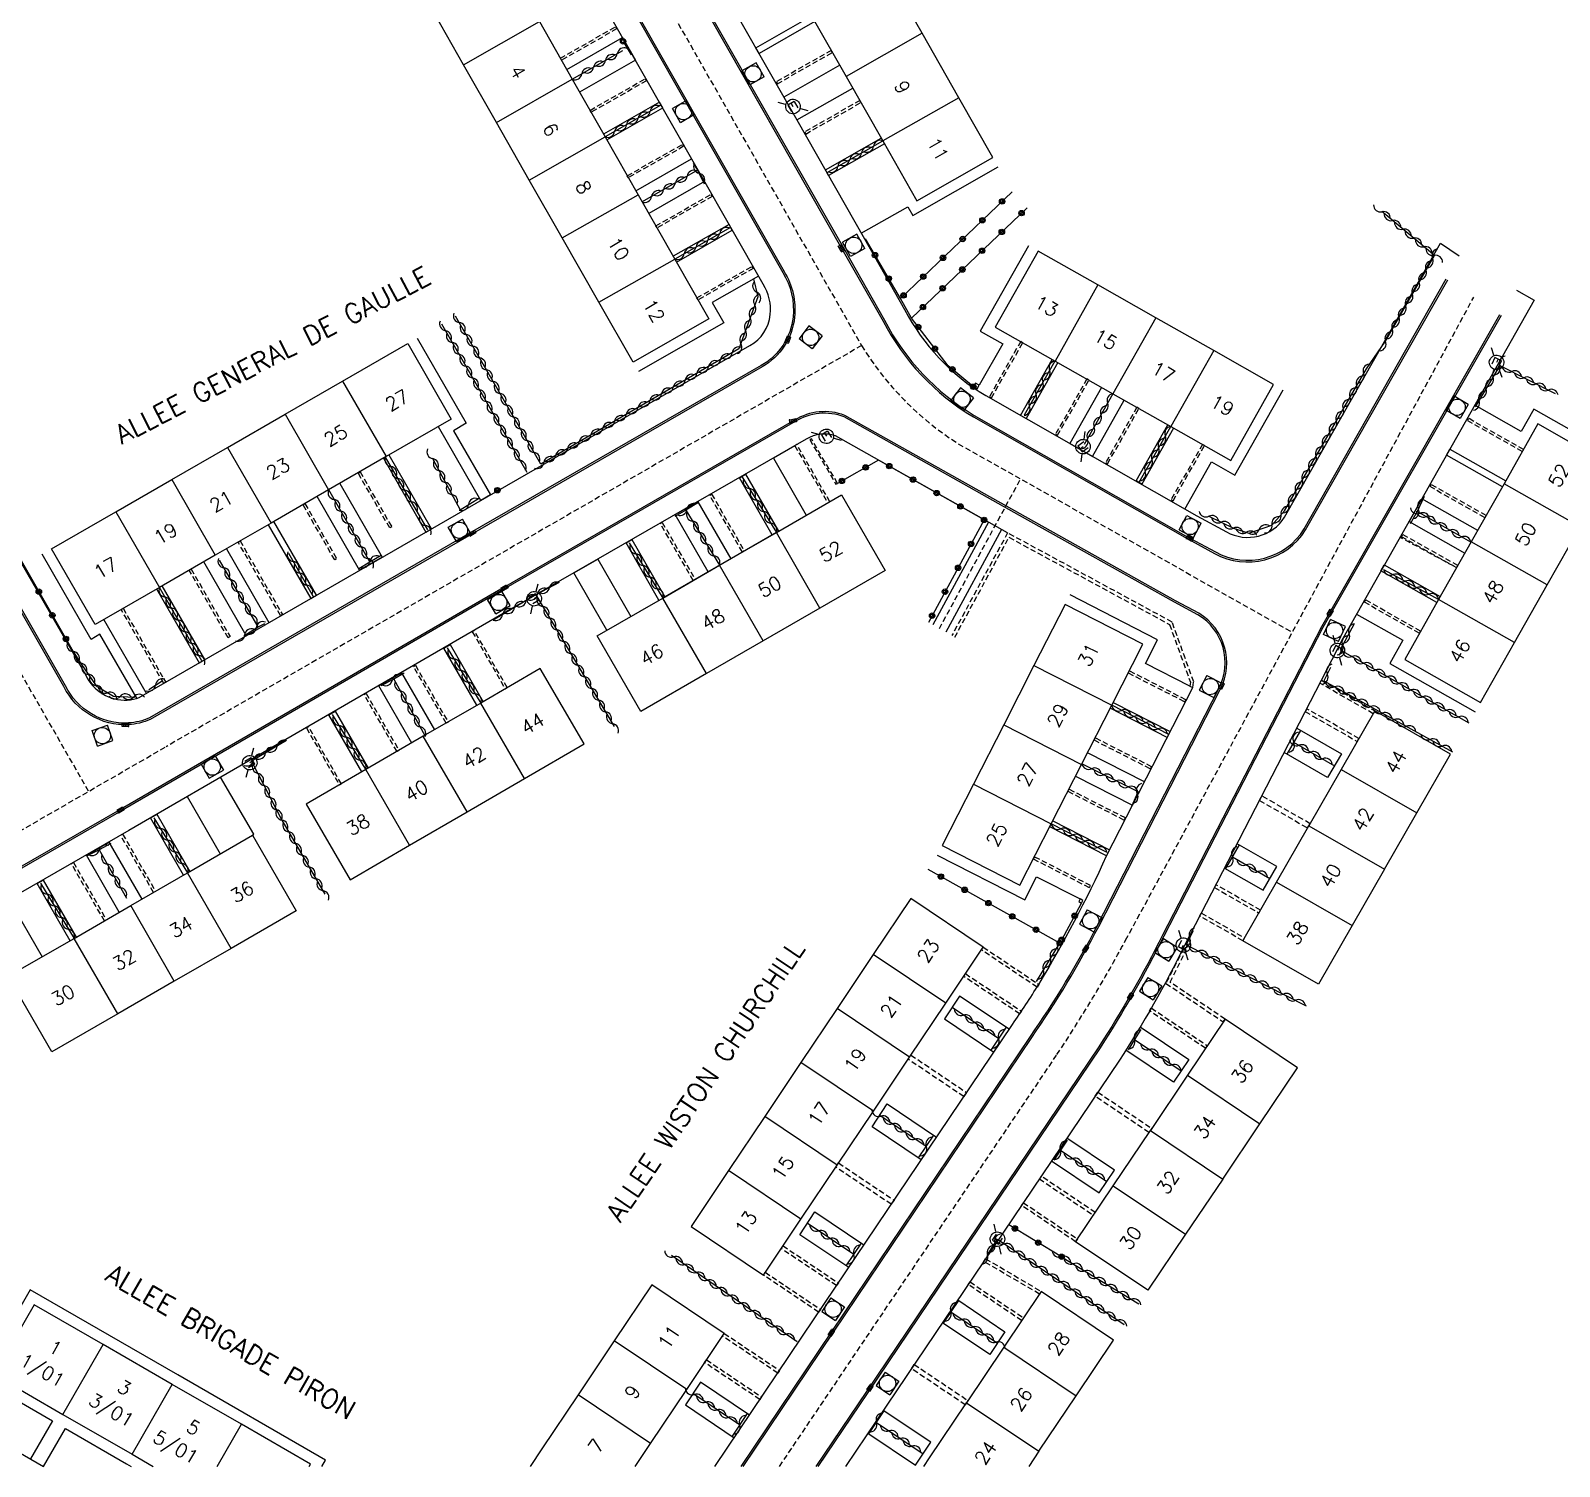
# Model space of a CAD drawing. Header units: millimetres. Extents: x 153000 to 154001, y 120000 to 121000.
# Drawn here: x 153526.9 to 153667.2, y 120000 to 120131.7 of the extents above; entities that cross this region are included whole.
import ezdxf
from ezdxf.enums import TextEntityAlignment as Align

# ---------------------------------------------------------------- set-up
doc = ezdxf.new("R2010")
doc.units = ezdxf.units.MM
doc.linetypes.add('DASHED', pattern=[0.75, 0.5, -0.25])
doc.layers.get('0').update_dxf_attribs({"linetype": 'CONTINUOUS'})
for name, color, linetype in [('W0001', 6, 'DASHED'), ('W0008', 7, 'CONTINUOUS'), ('W0100', 7, 'CONTINUOUS'), ('W0112', 1, 'DASHED'), ('W0310', 3, 'CONTINUOUS'), ('W0322', 7, 'CONTINUOUS'), ('W0334', 7, 'CONTINUOUS'), ('W0400', 7, 'CONTINUOUS'), ('W0420', 7, 'CONTINUOUS'), ('W0471', 7, 'CONTINUOUS'), ('W0989', 7, 'CONTINUOUS'), ('W0991', 7, 'CONTINUOUS'), ('W1102', 7, 'CONTINUOUS')]:
    doc.layers.add(name, color=color, linetype=linetype)
doc.styles.get("Standard").update_dxf_attribs({"font": 'romans.shx', "width": 0.85})

# ---------------------------------------------------------------- blocks, each defined once
blk = doc.blocks.new('T420')
for p, q in [((0.75, 0.75), (-0.75, 0.75)), ((-0.75, 0.75), (-0.75, -0.75)), ((0.75, 0.75), (0.75, -0.75)), ((0.75, -0.75), (-0.75, -0.75))]:
    blk.add_line(p, q)
blk.add_ellipse((0, 0), major_axis=(-0.53, 0.53), ratio=1, start_param=3.926991, end_param=10.210176)
blk = doc.blocks.new('T471')
for p, q in [((-0.333334, 0.333334), (-0.333334, -0.333334)), ((-0.333334, 0.333334), (0.333334, 0.333334)), ((-0.333334, 0), (0, 0)), ((0.500001, 0.500001), (1.000002, 1.000002)), ((-0.500001, -0.500001), (-1.000002, -1.000002)), ((-0.333334, -0.333334), (0.333334, -0.333334))]:
    blk.add_line(p, q)
blk.add_ellipse((0, 0), major_axis=(0.471405, 0.471405), ratio=1, start_param=5.4977871438, end_param=11.780972451)
blk = doc.blocks.new('T400')
for p, q in [((-0.15, 0.3), (0.15, 0.3)), ((-0.15, -0.25), (-0.15, 0.3)), ((-0.15, 0.15), (0.15, 0.15)), ((-0.15, 0), (0.15, 0)), ((0.15, 0.3), (0.15, -0.25)), ((-0.15, -0.15), (0.15, -0.15)), ((-0.15, -0.25), (-0.15, -0.3)), ((-0.15, -0.3), (0.15, -0.3)), ((0.15, -0.3), (0.15, -0.25))]:
    blk.add_line(p, q)
blk = doc.blocks.new('t310o')
at = {"color": 0, "linetype": 'Continuous'}
for centre, start, end in [((-0.5, 0.38), 216.8699, 323.1304), ((0.5, -0.37), 36.8699, 143.1303)]:
    blk.add_arc(centre, 0.625, start, end, dxfattribs=at)
blk = doc.blocks.new('t322o')
at = {"color": 0, "linetype": 'Continuous'}
for radius in [0.25, 0.15]:
    blk.add_circle((0, 0), radius, dxfattribs=at)

msp = doc.modelspace()

# ---------------------------------------------------------------- linework, layer by layer
at = {"layer": 'W0001'}
for p, q in [((153603.16, 120102.82), (153539.33, 120066.02)), ((153610.3, 120076.86), (153617.75, 120090.59)), ((153523.89, 120057.11), (153539.33, 120066.02))]:
    msp.add_line(p, q, dxfattribs=at)
for points in [[(153557.39, 120183.19), (153603.16, 120102.82, 0.113638), (153612.03, 120093.82), (153642.68, 120076.51)], [(153595.63, 120000), (153621.09, 120037.77, 0.022933), (153627.39, 120048.26), (153659.33, 120107.26)], [(153532.23, 120061.93), (153520.83, 120081.78, 0.398226), (153513.93, 120083.85), (153471.91, 120062.7, 0.418221), (153470.24, 120057.52), (153474.92, 120048.53)]]:
    msp.add_lwpolyline(points, format="xyb", dxfattribs=at)
at = {"layer": 'W0008'}
for p, q in [((153614.82, 120086.62), (153609.71, 120077.19)), ((153616, 120085.95), (153610.88, 120076.52))]:
    msp.add_line(p, q, dxfattribs=at)
for points in [[(153500.63, 120166.6), (153545.69, 120184.44), (153545.74, 120184.3), (153547.33, 120184.93, -0.349413), (153554.67, 120182.24), (153563.69, 120166.33), (153578.77, 120139.92), (153596.05, 120109.61, -0.167726), (153597.01, 120105.42, -0.241605), (153594.03, 120100.86), (153567.11, 120085.38), (153537.88, 120068.52, -0.090736), (153535.9, 120068.05, -0.300722), (153529.96, 120071.54), (153522.34, 120084.81, 0.382654)], [(153559.91, 120184.57), (153568.67, 120169.12), (153580.93, 120147.57), (153583.23, 120143.49), (153601.48, 120111.49), (153605.13, 120105.07, 0.139169), (153613.42, 120096.29), (153632.83, 120085.23), (153635.55, 120083.76, 0.400503), (153643.91, 120085.92), (153656.95, 120108.86)], [(153661.71, 120105.65), (153645.35, 120077.03), (153630.76, 120048.72, -0.02846), (153624.94, 120038.5), (153603.6, 120006.86), (153598.97, 120000)], [(153617.71, 120087.38), (153601.62, 120096.42, 0.233074), (153597.01, 120095.98), (153570.05, 120080.48), (153534.88, 120060.11), (153494.99, 120037.19, 0.407781), (153493.39, 120028.22), (153501.68, 120013.76, 0.117629), (153503.92, 120011.56), (153519.79, 120002.29), (153523.77, 120000)], [(153592.29, 120000), (153600.58, 120012.32), (153618.77, 120039.33, 0.031839), (153624.92, 120049.54), (153636.08, 120071.28, 0.395814), (153634.1, 120078.26), (153631.96, 120079.41), (153617.71, 120087.38)]]:
    msp.add_lwpolyline(points, format="xyb", dxfattribs=at)
at = {"layer": 'W0100'}
for points in [[(153608.71, 120131.47), (153605.69, 120136.77), (153602.67, 120142.07), (153599.65, 120147.37), (153596.52, 120152.85), (153589.56, 120148.89), (153592.69, 120143.4), (153595.71, 120138.1), (153598.73, 120132.8), (153601.75, 120127.5), (153605.11, 120121.6), (153608.24, 120116.11), (153615.2, 120120.08), (153612.07, 120125.56)], [(153575.69, 120112.7), (153572.67, 120117.99), (153569.65, 120123.29), (153566.63, 120128.59), (153563.51, 120134.08), (153570.47, 120138.04), (153573.59, 120132.56), (153576.61, 120127.26), (153579.63, 120121.96), (153582.65, 120116.66), (153586.02, 120110.75), (153589.14, 120105.27), (153582.19, 120101.3), (153579.06, 120106.79)], [(153619.36, 120111.48), (153615.42, 120104.51), (153620.91, 120101.4), (153626.22, 120098.4), (153631.53, 120095.4), (153637.03, 120092.29), (153640.97, 120099.26), (153635.47, 120102.37), (153630.16, 120105.37), (153624.85, 120108.38)], [(153539.85, 120090.53), (153544.97, 120093.48), (153550.26, 120096.52), (153555.54, 120099.57), (153561.52, 120103), (153565.51, 120096.06), (153559.54, 120092.63), (153554.25, 120089.58), (153548.97, 120086.54), (153543.85, 120083.59), (153538.73, 120080.64), (153532.82, 120077.24), (153528.83, 120084.18), (153534.74, 120087.58)], [(153672.2, 120091.68), (153665.23, 120095.63), (153662.12, 120090.14), (153659.11, 120084.83), (153656.11, 120079.52), (153653, 120074.03), (153659.96, 120070.08), (153663.07, 120075.57), (153666.08, 120080.88), (153669.09, 120086.19)], [(153601.31, 120089.12), (153605.31, 120082.18), (153599.34, 120078.74), (153594.12, 120075.72), (153588.93, 120072.73), (153582.89, 120069.25), (153578.89, 120076.19), (153584.92, 120079.66), (153590.12, 120082.67), (153595.34, 120085.67), (153584.92, 120079.66), (153590.12, 120082.67), (153595.34, 120085.67)], [(153610.56, 120056.97), (153617.69, 120053.33), (153620.56, 120058.95), (153623.34, 120064.39), (153626.11, 120069.82), (153628.98, 120075.44), (153621.85, 120079.08), (153618.98, 120073.46), (153616.21, 120068.03), (153613.43, 120062.59)], [(153577.7, 120066.27), (153573.68, 120073.2), (153568.22, 120070.03), (153562.94, 120066.98), (153557.66, 120063.92), (153552.2, 120060.75), (153556.22, 120053.82), (153561.68, 120056.99), (153566.96, 120060.05), (153572.23, 120063.1)], [(153604.24, 120032.59), (153607.56, 120037.54), (153610.88, 120042.49), (153614.33, 120047.63), (153607.68, 120052.09), (153604.23, 120046.95), (153600.91, 120042), (153597.59, 120037.05), (153594.27, 120032.1), (153590.95, 120027.15), (153587.51, 120022.01), (153594.15, 120017.55), (153597.6, 120022.69), (153600.92, 120027.64)]]:
    msp.add_lwpolyline(points, close=True, dxfattribs=at)
for points in [[(153651.15, 120054.79), (153654.11, 120059.96), (153657.19, 120065.33), (153650.25, 120069.31), (153647.17, 120063.94), (153644.2, 120058.76)], [(153651.15, 120054.79), (153648.18, 120049.62), (153645.1, 120044.25), (153638.16, 120048.22), (153641.24, 120053.59), (153644.2, 120058.76)], [(153636.3, 120026.36), (153639.71, 120031.43), (153643.16, 120036.57), (153636.52, 120041.03), (153633.07, 120035.89), (153629.66, 120030.82)], [(153636.3, 120026.36), (153632.89, 120021.29), (153629.44, 120016.15), (153622.8, 120020.61), (153626.25, 120025.75), (153629.66, 120030.82)], [(153582.37, 120000), (153583.79, 120002.11), (153587.11, 120007.06), (153590.56, 120012.2), (153583.91, 120016.66), (153580.47, 120011.52), (153577.15, 120006.57), (153573.83, 120001.62), (153572.74, 120000)], [(153619.44, 120001.38), (153622.84, 120006.46), (153626.29, 120011.59), (153619.65, 120016.05), (153616.2, 120010.92), (153612.79, 120005.84)], [(153539.91, 120007.52), (153533.57, 120011.18), (153527.23, 120014.83), (153523.53, 120008.42), (153529.87, 120004.77), (153536.21, 120001.11), (153538.14, 120000)], [(153552.47, 120000), (153552.59, 120000.21), (153546.25, 120003.87), (153539.91, 120007.52)], [(153608.87, 120000), (153609.39, 120000.77), (153612.79, 120005.84)], [(153619.44, 120001.38), (153618.51, 120000)]]:
    msp.add_lwpolyline(points, dxfattribs=at)
at = {"layer": 'W0100', "flags": 128}
msp.add_lwpolyline([(153547.28, 120057.9), (153551.28, 120050.96), (153545.31, 120047.51), (153540.08, 120044.5), (153534.9, 120041.51), (153528.86, 120038.02), (153524.86, 120044.96), (153530.89, 120048.43), (153536.09, 120051.44), (153541.31, 120054.45)], close=True, dxfattribs=at)
at = {"layer": 'W0112'}
for points in [[(153575.52, 120129.18), (153580.57, 120132.06), (153580.68, 120131.87), (153575.62, 120128.99)], [(153600.38, 120129.9), (153595.33, 120127.02), (153595.43, 120126.84), (153600.49, 120129.72)], [(153578.24, 120124.4), (153583.3, 120127.29), (153583.41, 120127.1), (153578.34, 120124.22)], [(153603, 120125.3), (153597.94, 120122.42), (153598.04, 120122.23), (153603.11, 120125.12)], [(153581.66, 120118.4), (153586.72, 120121.28), (153586.82, 120121.1), (153581.76, 120118.22)], [(153584.28, 120113.8), (153589.34, 120116.69), (153589.45, 120116.51), (153584.39, 120113.62)], [(153588.05, 120107.2), (153593.1, 120110.08), (153593.21, 120109.9), (153588.15, 120107.01)], [(153617.76, 120103.19), (153614.91, 120098.14), (153615.09, 120098.03), (153617.94, 120103.08)], [(153613.42, 120099.04), (153613.76, 120098.84), (153613.96, 120099.18), (153613.62, 120099.38)], [(153623.83, 120099.76), (153620.96, 120094.69), (153621.15, 120094.59), (153624.01, 120099.65)], [(153628.43, 120097.16), (153625.56, 120092.08), (153625.74, 120091.98), (153628.61, 120097.05)], [(153663.91, 120093.29), (153658.86, 120096.14), (153658.76, 120095.96), (153663.8, 120093.1)], [(153600.24, 120088.5), (153597.22, 120093.73), (153597.04, 120093.62), (153600.06, 120088.4)], [(153600.95, 120090.18), (153598.55, 120094.27), (153598.41, 120094.19), (153600.81, 120090.1)], [(153634.44, 120093.76), (153631.57, 120088.69), (153631.76, 120088.59), (153634.62, 120093.65)], [(153557.14, 120091.24), (153560.04, 120086.2), (153559.86, 120086.09), (153556.96, 120091.13)], [(153660.47, 120087.22), (153655.41, 120090.09), (153655.3, 120089.91), (153660.37, 120087.04)], [(153552.08, 120088.32), (153554.99, 120083.27), (153554.81, 120083.17), (153551.9, 120088.22)], [(153592.22, 120083.88), (153589.22, 120089.09), (153589.4, 120089.19), (153592.4, 120083.98)], [(153587.71, 120081.27), (153584.69, 120086.5), (153584.87, 120086.6), (153587.89, 120081.37)], [(153657.87, 120082.63), (153652.8, 120085.5), (153652.69, 120085.32), (153657.76, 120082.44)], [(153546.13, 120084.9), (153550.01, 120078.16), (153549.83, 120078.06), (153545.95, 120084.79)], [(153541.64, 120082.31), (153545.21, 120076.12), (153545.03, 120076.01), (153541.46, 120082.21)], [(153539.12, 120071.83), (153535.22, 120078.61), (153535.4, 120078.72), (153539.3, 120071.94)], [(153654.46, 120076.62), (153649.4, 120079.49), (153649.29, 120079.3), (153654.36, 120076.43)], [(153570.64, 120071.44), (153567.62, 120076.67), (153567.44, 120076.57), (153570.45, 120071.34)], [(153565.04, 120068.18), (153562.04, 120073.39), (153562.22, 120073.49), (153565.22, 120068.28)], [(153627.63, 120072.79), (153632.81, 120070.15), (153632.91, 120070.33), (153627.73, 120072.98)], [(153650.1, 120069.05), (153645.21, 120071.85), (153645.35, 120072.11), (153650.25, 120069.31)], [(153560.53, 120065.57), (153557.51, 120070.8), (153557.69, 120070.91), (153560.71, 120065.68)], [(153648.79, 120066.77), (153644.01, 120069.51), (153643.87, 120069.24), (153648.64, 120066.51)], [(153555.42, 120062.62), (153552.4, 120067.85), (153552.22, 120067.74), (153555.24, 120062.51)], [(153624.49, 120066.64), (153629.68, 120063.99), (153629.78, 120064.18), (153624.59, 120066.83)], [(153622.09, 120061.94), (153627.27, 120059.29), (153627.37, 120059.48), (153622.18, 120062.12)], [(153644.32, 120058.96), (153639.88, 120061.51), (153639.67, 120061.1), (153644.09, 120058.57)], [(153535.35, 120058.01), (153538.37, 120052.75), (153538.19, 120052.65), (153535.16, 120057.9)], [(153618.92, 120055.73), (153624.08, 120053.09), (153624.18, 120053.28), (153619.02, 120055.92)], [(153530.64, 120055.3), (153530.83, 120055.41), (153533.86, 120050.15), (153533.68, 120050.04)], [(153639.77, 120051.02), (153635.68, 120053.36), (153635.55, 120053.1), (153639.62, 120050.76)], [(153623.47, 120051.92), (153623.22, 120052.05), (153623.1, 120051.81), (153623.34, 120051.68)], [(153638.16, 120048.22), (153634.2, 120050.49), (153634.34, 120050.76), (153638.31, 120048.48)], [(153614.33, 120047.63), (153619.42, 120044.22), (153619.26, 120043.96), (153614.16, 120047.38)], [(153636.52, 120041.03), (153631.48, 120044.41), (153632.96, 120047.37), (153632.7, 120047.5), (153631.09, 120044.31), (153636.35, 120040.78)], [(153612.69, 120045.2), (153617.83, 120041.76), (153617.66, 120041.51), (153612.53, 120044.95)], [(153634.72, 120038.35), (153629.59, 120041.79), (153629.74, 120042.05), (153634.88, 120038.6)], [(153607.69, 120037.73), (153612.8, 120034.3), (153612.54, 120033.92), (153607.43, 120037.35)], [(153629.53, 120030.63), (153624.59, 120033.95), (153624.84, 120034.33), (153629.79, 120031.01)], [(153601.05, 120027.83), (153606.14, 120024.42), (153605.88, 120024.04), (153600.79, 120027.45)], [(153624.6, 120023.29), (153619.64, 120026.62), (153619.48, 120026.37), (153624.43, 120023.04)], [(153622.8, 120020.61), (153617.84, 120023.94), (153618.01, 120024.19), (153622.97, 120020.86)], [(153595.95, 120020.23), (153601.03, 120016.83), (153600.86, 120016.58), (153595.78, 120019.98)], [(153619.49, 120015.81), (153614.37, 120018.8), (153614.54, 120019.05), (153619.65, 120016.05)], [(153594.32, 120017.8), (153599.39, 120014.4), (153599.22, 120014.15), (153594.15, 120017.55)], [(153617.85, 120013.37), (153612.94, 120016.68), (153613.11, 120016.92), (153618.02, 120013.62)], [(153590.56, 120012.2), (153595.63, 120008.8), (153595.46, 120008.56), (153590.39, 120011.95)], [(153588.93, 120009.77), (153593.99, 120006.37), (153593.82, 120006.13), (153588.76, 120009.52)], [(153612.67, 120005.65), (153607.74, 120008.96), (153607.99, 120009.35), (153612.92, 120006.04)]]:
    msp.add_lwpolyline(points, close=True, dxfattribs=at)
for points in [[(153611.71, 120076.06), (153616.68, 120085.23), (153631.42, 120077.24), (153633.33, 120071.94), (153633.27, 120071.58), (153633.55, 120071.44), (153633.64, 120071.97), (153631.66, 120077.45), (153616.56, 120085.64), (153611.44, 120076.21)], [(153657.47, 120082.6), (153652.66, 120085.18), (153652.76, 120085.39)], [(153621.44, 120048), (153621.55, 120048.22)]]:
    msp.add_lwpolyline(points, dxfattribs=at)
at = {"layer": 'W0310'}
for p, q in [((153642.81, 120066.43), (153646.56, 120064.28)), ((153637.19, 120055.91), (153640.63, 120053.94)), ((153615.74, 120039.23), (153611.46, 120042.1)), ((153628.21, 120039.15), (153632.48, 120036.28)), ((153609.1, 120029.33), (153604.82, 120032.2)), ((153621.4, 120029.01), (153625.67, 120026.14)), ((153602.46, 120019.43), (153598.18, 120022.3)), ((153611.35, 120014.18), (153615.62, 120011.31)), ((153591.97, 120003.8), (153587.69, 120006.67)), ((153604.53, 120004.03), (153608.81, 120001.16))]:
    msp.add_line(p, q, dxfattribs=at)
for points in [[(153576.61, 120127.26), (153581.26, 120129.89)], [(153584.74, 120124.87), (153579.63, 120121.96)], [(153600.01, 120118.69), (153605.12, 120121.6)], [(153588.11, 120118.9), (153583.03, 120116.01)], [(153587.71, 120119.55), (153588.11, 120118.9), (153588.72, 120117.67)], [(153655.72, 120111.09), (153650.89, 120115.13)], [(153591.12, 120113.66), (153586.01, 120110.75)], [(153651.24, 120103.21), (153655.72, 120111.09)], [(153593.25, 120108.95), (153593.63, 120107.3), (153591.89, 120102.51), (153573.72, 120091.93)], [(153573.72, 120091.93), (153565.91, 120105.52)], [(153572.46, 120091.18), (153564.64, 120104.79)], [(153618.1, 120096.46), (153620.91, 120101.41)], [(153635.03, 120087.16), (153637.3, 120086.06), (153638.7, 120085.62), (153640.8, 120086.35), (153641.97, 120087.66), (153649.49, 120100.69)], [(153661.72, 120101), (153659.48, 120097.19)], [(153661.72, 120101), (153666.81, 120098.42)], [(153626.22, 120098.4), (153623.6, 120093.75)], [(153628.64, 120090.29), (153631.53, 120095.41)], [(153563.36, 120085.91), (153559.47, 120092.59)], [(153563.8, 120092.45), (153566.31, 120087.76), (153568.1, 120088.86)], [(153592.16, 120090.82), (153595.34, 120085.67)], [(153558.02, 120082.98), (153554.26, 120089.59)], [(153588.21, 120088.42), (153587.03, 120087.73), (153586.02, 120087.13)], [(153654.79, 120088.97), (153654.13, 120087.6), (153653.49, 120086.48)], [(153587.03, 120087.73), (153590.12, 120082.67)], [(153659.08, 120084.78), (153654.13, 120087.6)], [(153581.83, 120084.72), (153584.92, 120079.66)], [(153547.78, 120077.03), (153544.25, 120083.12)], [(153552.87, 120079.76), (153550.59, 120083.76)], [(153557.01, 120082.37), (153558.02, 120082.98), (153559.07, 120083.58)], [(153575.4, 120081.07), (153573.28, 120079.96), (153569.36, 120077.64)], [(153651.06, 120082.27), (153656.12, 120079.54)], [(153542.61, 120073.9), (153538.73, 120080.64)], [(153573.28, 120079.96), (153580.46, 120067.86)], [(153546.55, 120076.26), (153547.78, 120077.03), (153548.39, 120077.32)], [(153648.37, 120077.3), (153647.07, 120074.91)], [(153530.81, 120074.74), (153531.51, 120073.64), (153532.93, 120071.6), (153534.5, 120070.65), (153536.46, 120070.58)], [(153565.13, 120075.09), (153568.22, 120070.03)], [(153647.07, 120074.91), (153658.9, 120068.21)], [(153561.17, 120072.78), (153560.25, 120072.23), (153559.04, 120071.59)], [(153646.18, 120073.3), (153645.59, 120072.06), (153657.4, 120065.55)], [(153537.74, 120071.28), (153538.99, 120072.07)], [(153560.25, 120072.23), (153563.07, 120067.05)], [(153631.35, 120067.15), (153626.11, 120069.82)], [(153554.57, 120068.98), (153557.66, 120063.91)], [(153643.43, 120067.51), (153642.18, 120065.33)], [(153550.39, 120066.58), (153547.17, 120064.7), (153549.96, 120059.29), (153553.91, 120052.49)], [(153627.95, 120060.58), (153628.53, 120061.87), (153623.38, 120064.46)], [(153538.22, 120059.51), (153541.31, 120054.44)], [(153625.63, 120056.36), (153620.56, 120058.95)], [(153534.27, 120057.14), (153533.21, 120056.55), (153532.02, 120055.99)], [(153533.21, 120056.55), (153535.7, 120052.14)], [(153636.58, 120054.84), (153637.83, 120057.03)], [(153527.8, 120053.49), (153530.89, 120048.43)], [(153632.95, 120047.83), (153633.61, 120049.15)], [(153619.2, 120044.47), (153621.35, 120048.01)], [(153632.95, 120047.83), (153643.97, 120042.26)], [(153616.44, 120040.28), (153615.03, 120038.19)], [(153608.39, 120028.29), (153609.8, 120030.38)], [(153614.72, 120019.4), (153615.63, 120020.84), (153627.27, 120013)], [(153597.25, 120011.43), (153585.72, 120019.35)], [(153601.75, 120018.39), (153603.16, 120020.48)], [(153621.51, 120019.23), (153628.59, 120014.92)], [(153612.05, 120015.22), (153610.64, 120013.13)], [(153592.67, 120004.85), (153591.27, 120002.76)], [(153603.83, 120002.99), (153605.23, 120005.08)]]:
    msp.add_lwpolyline(points, dxfattribs=at)
at = {"layer": 'W0310', "flags": 128}
for points in [[(153628.79, 120040.09), (153628.21, 120039.15), (153627.62, 120038.21)], [(153622.02, 120029.92), (153621.4, 120029.01), (153620.8, 120028.09)]]:
    msp.add_lwpolyline(points, dxfattribs=at)
at = {"layer": 'W0322'}
msp.add_line((153614.4, 120086.83), (153609.29, 120077.4), dxfattribs=at)
for points in [[(153581.28, 120130.73), (153582.03, 120129.48)], [(153616.99, 120116.93), (153606.73, 120107.15), (153603.51, 120112.61)], [(153613.42, 120099.04), (153611.12, 120100.95), (153607.73, 120105.34), (153618.36, 120115.47)], [(153614.4, 120086.83), (153604.72, 120092.32), (153600.94, 120090.18)], [(153569.47, 120089.39), (153570.02, 120089.71)], [(153523.93, 120086.75), (153530.81, 120074.74)], [(153621.35, 120048.01), (153609.26, 120054.77)], [(153621.53, 120048.31), (153623.34, 120051.68)], [(153621.51, 120019.23), (153616.66, 120022.16)]]:
    msp.add_lwpolyline(points, dxfattribs=at)
at = {"layer": 'W0334'}
msp.add_line((153541.27, 120061.44), (153544.31, 120056.18), dxfattribs=at)
for points in [[(153561.34, 120192.11), (153562.61, 120190.55), (153562.14, 120190.16, 0.378342), (153561.51, 120186.32), (153570.63, 120170.23), (153582.89, 120148.68), (153585.19, 120144.61), (153596.02, 120125.6), (153597.21, 120123.52), (153603.43, 120112.6), (153607.11, 120106.14, 0.139416), (153614.55, 120098.23), (153633.92, 120087.2), (153636.64, 120085.74, 0.398715), (153641.98, 120087.08), (153656.3, 120112.22), (153658, 120111.06)], [(153500.74, 120166.32), (153545.83, 120184.18), (153547.38, 120184.79, -0.349115), (153554.54, 120182.16), (153563.56, 120166.26), (153578.64, 120139.85), (153595.92, 120109.53, -0.16785), (153596.87, 120105.44, -0.241623), (153593.96, 120100.99), (153567.04, 120085.51), (153537.82, 120068.66, -0.090365), (153535.89, 120068.2, -0.300943), (153530.1, 120071.61), (153522.48, 120084.88, 0.382857)], [(153524.33, 120085.87), (153531.96, 120072.59, 0.305263), (153535.78, 120070.3, 0.082828), (153536.88, 120070.54), (153565.99, 120087.33), (153592.92, 120102.82, 0.241933), (153594.78, 120105.66, 0.170206), (153594.12, 120108.45), (153576.82, 120138.81), (153561.74, 120165.22), (153552.74, 120181.09, 0.343344), (153548.09, 120182.81), (153546.6, 120182.22), (153545.83, 120184.18)], [(153560.04, 120184.65), (153568.8, 120169.2), (153581.06, 120147.64), (153583.37, 120143.57), (153601.61, 120111.56), (153605.26, 120105.14, 0.139184), (153613.5, 120096.42), (153632.9, 120085.37), (153635.63, 120083.9, 0.400419), (153643.78, 120086), (153656.81, 120108.94)], [(153663.27, 120107.9), (153664.88, 120106.99), (153647.33, 120075.96), (153632.77, 120047.71, -0.028472), (153626.82, 120037.25), (153605.47, 120005.6), (153601.69, 120000)], [(153661.84, 120105.58), (153645.49, 120076.96), (153630.89, 120048.65, -0.028463), (153625.06, 120038.41), (153603.73, 120006.77), (153599.15, 120000)], [(153617.64, 120087.24), (153601.56, 120096.29, 0.232617), (153597.08, 120095.85), (153570.13, 120080.35), (153534.96, 120059.98), (153495.07, 120037.06, 0.407709), (153493.52, 120028.3), (153501.81, 120013.84, 0.117518), (153504, 120011.69), (153519.87, 120002.42), (153524.07, 120000)], [(153616.56, 120085.64), (153600.77, 120094.54, 0.224247), (153598.07, 120094.22), (153571.08, 120078.7), (153535.91, 120058.33), (153496.11, 120035.46, 0.15145), (153494.59, 120033.31)], [(153592.11, 120000), (153600.46, 120012.4), (153618.65, 120039.42, 0.031842), (153624.79, 120049.6), (153635.94, 120071.35, 0.395632), (153634.03, 120078.13), (153631.89, 120079.28), (153617.64, 120087.24)], [(153589.7, 120000), (153598.8, 120013.52), (153617, 120040.54, 0.012016), (153619.42, 120044.22, 0.029315), (153625.65, 120056.02), (153633.55, 120071.44, 0.391602)]]:
    msp.add_lwpolyline(points, format="xyb", dxfattribs=at)
for points in [[(153598.88, 120132.54), (153593.75, 120129.62), (153593.45, 120130.14), (153598.58, 120133.07)], [(153576.1, 120128.16), (153581.22, 120131.08), (153582.41, 120129), (153577.28, 120126.08)], [(153601.16, 120128.53), (153596.02, 120125.6), (153597.21, 120123.52), (153602.35, 120126.45)], [(153579.78, 120121.71), (153584.91, 120124.63), (153584.61, 120125.15), (153579.48, 120122.23)], [(153605.26, 120121.34), (153600.13, 120118.41), (153599.84, 120118.94), (153604.97, 120121.86)], [(153582.44, 120117.03), (153587.56, 120119.95)], [(153603.13, 120113.13), (153607.4, 120115.56), (153607.87, 120114.75), (153615.69, 120119.21)], [(153588.75, 120117.87), (153583.63, 120114.95)], [(153586.17, 120110.48), (153591.29, 120113.4), (153591, 120113.93), (153585.87, 120111.01)], [(153618.49, 120111.97), (153614.05, 120104.13), (153616.11, 120102.97), (153613.96, 120099.18)], [(153593.69, 120109.2), (153589.44, 120106.78), (153590.51, 120104.9), (153582.68, 120100.44)], [(153607.73, 120105.34), (153606.73, 120107.15)], [(153562.38, 120103.5), (153566.88, 120095.69), (153565.7, 120095.01)], [(153649.49, 120100.69), (153651.24, 120103.21)], [(153621.17, 120101.26), (153618.27, 120096.12), (153617.74, 120096.41), (153620.65, 120101.55)], [(153625.19, 120098.98), (153622.28, 120093.83), (153624.36, 120092.65), (153627.27, 120097.81)], [(153632.83, 120087.82), (153635.27, 120092.14), (153637.4, 120090.93), (153641.84, 120098.77)], [(153672.69, 120092.55), (153664.86, 120096.99), (153663.69, 120094.94), (153659.43, 120097.35)], [(153565.7, 120095.01), (153569.1, 120089.12), (153568.23, 120088.62), (153564.33, 120095.38)], [(153631.79, 120095.25), (153628.89, 120090.11), (153628.36, 120090.41), (153631.27, 120095.55)], [(153559.28, 120092.48), (153563.17, 120085.71), (153563.7, 120086.01), (153559.8, 120092.78)], [(153661.97, 120089.87), (153656.84, 120092.78), (153657.14, 120093.31), (153662.27, 120090.4)], [(153594.97, 120085.46), (153591.96, 120090.7), (153592.52, 120091.03), (153595.55, 120085.79)], [(153555.28, 120090.17), (153559.18, 120083.4), (153557.1, 120082.21), (153553.2, 120088.98)], [(153589.07, 120082.06), (153586.05, 120087.31), (153588.12, 120088.5), (153591.15, 120083.25)], [(153659.7, 120085.86), (153654.57, 120088.76), (153653.4, 120086.68), (153658.52, 120083.78)], [(153548.7, 120086.39), (153552.61, 120079.61), (153553.13, 120079.91), (153549.23, 120086.69)], [(153544.88, 120084.18), (153548.78, 120077.4)], [(153584.57, 120079.46), (153581.55, 120084.72), (153582.07, 120085.02), (153585.11, 120079.77)], [(153536.65, 120070.46), (153533.27, 120076.34), (153532.45, 120075.87), (153527.96, 120083.68)], [(153546.7, 120076.21), (153542.8, 120082.98)], [(153579.79, 120076.7), (153576.75, 120081.96), (153578.96, 120083.23), (153581.99, 120077.97)], [(153655.96, 120079.26), (153650.82, 120082.17), (153651.12, 120082.7), (153656.26, 120079.79)], [(153538.47, 120080.49), (153542.37, 120073.71), (153542.9, 120074.01), (153538.99, 120080.79)], [(153633.27, 120071.58), (153629.21, 120073.66), (153630.32, 120075.84), (153622.29, 120079.94)], [(153648.59, 120078.19), (153652.84, 120075.78), (153651.63, 120073.65), (153659.47, 120069.21)], [(153537.52, 120070.96), (153533.63, 120077.7)], [(153567.85, 120069.82), (153564.84, 120075.07), (153565.4, 120075.39), (153568.42, 120070.15)], [(153561.89, 120066.36), (153558.87, 120071.61), (153560.94, 120072.8), (153563.97, 120067.56)], [(153626.25, 120070.09), (153631.49, 120067.41), (153631.21, 120066.87), (153625.97, 120069.55)], [(153557.3, 120063.71), (153554.28, 120068.95), (153554.85, 120069.27), (153557.87, 120064.04)], [(153643.09, 120067.73), (153647.19, 120065.38), (153645.93, 120063.19), (153641.93, 120065.48)], [(153622.8, 120063.33), (153628.03, 120060.66), (153629.12, 120062.79), (153623.89, 120065.46)], [(153547.28, 120057.9), (153547.4, 120058), (153544.33, 120063.22)], [(153540.94, 120054.24), (153537.92, 120059.49), (153538.48, 120059.82), (153541.52, 120054.56)], [(153620.7, 120059.22), (153625.92, 120056.56), (153625.65, 120056.02), (153620.43, 120058.68)], [(153535.04, 120050.84), (153532.02, 120056.08), (153534.09, 120057.27), (153537.11, 120052.03)], [(153636.46, 120054.88), (153640.01, 120052.85), (153641.26, 120055.03), (153637.62, 120057.12)], [(153610.11, 120056.08), (153618.13, 120051.98), (153619.2, 120054.09), (153623.22, 120052.05)], [(153530.52, 120048.22), (153527.51, 120053.46), (153528.07, 120053.79), (153531.09, 120048.55)], [(153525.76, 120045.48), (153522.72, 120050.73), (153524.93, 120052), (153527.96, 120046.74)], [(153616.7, 120040.1), (153612.16, 120043.15), (153610.76, 120041.05), (153615.29, 120038.01)], [(153628.73, 120040.32), (153633.19, 120037.33), (153631.78, 120035.23), (153627.4, 120038.18)], [(153608.63, 120028.12), (153604.12, 120031.15), (153605.52, 120033.25), (153610.04, 120030.21)], [(153620.59, 120028.03), (153624.97, 120025.09), (153626.37, 120027.18), (153622, 120030.12)], [(153601.98, 120018.24), (153597.48, 120021.25), (153598.88, 120023.35), (153603.38, 120020.33)], [(153540.41, 120008.39), (153526.87, 120016.2), (153522.17, 120008.06), (153528.91, 120004.17), (153526.91, 120000.68)], [(153611.99, 120015.27), (153616.32, 120012.35), (153614.92, 120010.26), (153610.58, 120013.18)], [(153512.4, 120009.2), (153520.87, 120004.15), (153528.08, 120000)], [(153553.62, 120000), (153553.96, 120000.58), (153540.41, 120008.39)], [(153592.87, 120004.71), (153588.39, 120007.72), (153586.99, 120005.63), (153591.47, 120002.62)], [(153603.74, 120003.05), (153608.1, 120000.12), (153609.51, 120002.21), (153605.15, 120005.13)], [(153528.09, 119999.99), (153530.1, 120003.48), (153535.71, 120000.24), (153536.14, 120000)]]:
    msp.add_lwpolyline(points, dxfattribs=at)
at = {"layer": 'W0334', "flags": 128}
msp.add_lwpolyline([(153597.04, 120093.62), (153595.07, 120092.49), (153598.09, 120087.26)], dxfattribs=at)
at = {"layer": 'W1102'}
for p, q in [((153566.63, 120128.59), (153573.59, 120132.56)), ((153608.71, 120131.47), (153601.75, 120127.5)), ((153569.65, 120123.29), (153576.61, 120127.26)), ((153612.07, 120125.56), (153605.11, 120121.6)), ((153572.67, 120117.99), (153579.63, 120121.96)), ((153575.69, 120112.7), (153582.65, 120116.66)), ((153579.06, 120106.79), (153586.02, 120110.75)), ((153624.85, 120108.38), (153620.91, 120101.4)), ((153630.16, 120105.37), (153626.22, 120098.4)), ((153635.47, 120102.37), (153631.53, 120095.4)), ((153555.54, 120099.57), (153559.54, 120092.63)), ((153550.26, 120096.52), (153554.25, 120089.58)), ((153544.97, 120093.48), (153548.97, 120086.54)), ((153539.85, 120090.53), (153543.85, 120083.59)), ((153669.09, 120086.19), (153662.12, 120090.14)), ((153534.74, 120087.58), (153538.73, 120080.64)), ((153666.08, 120080.88), (153659.11, 120084.83)), ((153663.07, 120075.57), (153656.11, 120079.52)), ((153618.98, 120073.46), (153626.11, 120069.82)), ((153572.23, 120063.1), (153568.22, 120070.03)), ((153566.96, 120060.05), (153562.94, 120066.98)), ((153616.21, 120068.03), (153623.34, 120064.39)), ((153561.68, 120056.99), (153557.66, 120063.92)), ((153647.17, 120063.94), (153654.11, 120059.96)), ((153613.43, 120062.59), (153620.56, 120058.95)), ((153644.2, 120058.76), (153651.15, 120054.79)), ((153641.24, 120053.59), (153648.18, 120049.62)), ((153610.88, 120042.49), (153604.23, 120046.95)), ((153607.56, 120037.54), (153600.91, 120042)), ((153604.24, 120032.59), (153597.59, 120037.05)), ((153633.07, 120035.89), (153639.71, 120031.43)), ((153600.92, 120027.64), (153594.27, 120032.1)), ((153629.66, 120030.82), (153636.3, 120026.36)), ((153597.6, 120022.69), (153590.95, 120027.15)), ((153626.25, 120025.75), (153632.89, 120021.29)), ((153529.87, 120004.77), (153533.57, 120011.18)), ((153587.11, 120007.06), (153580.47, 120011.52)), ((153616.2, 120010.92), (153622.84, 120006.46)), ((153536.21, 120001.11), (153539.91, 120007.52)), ((153583.79, 120002.11), (153577.15, 120006.57)), ((153612.79, 120005.84), (153619.44, 120001.38)), ((153544.02, 120000), (153546.25, 120003.87))]:
    msp.add_line(p, q, dxfattribs=at)
for points in [[(153599.34, 120078.74), (153595.34, 120085.67)], [(153594.12, 120075.72), (153590.12, 120082.67)], [(153588.93, 120072.73), (153584.92, 120079.66)], [(153545.31, 120047.51), (153541.31, 120054.45)], [(153540.08, 120044.5), (153536.09, 120051.44)], [(153534.9, 120041.51), (153530.89, 120048.43)]]:
    msp.add_lwpolyline(points, dxfattribs=at)

# ---------------------------------------------------------------- block references
at = {"layer": 'W0310'}
for p, rotation in [((153580.74, 120129.6), 209.5499224888757), ((153578.57, 120128.37), 209.5499224888757), ((153579.66, 120128.99), 209.5499224888757), ((153577.48, 120127.75), 209.5499224888757), ((153583.76, 120124.31), 29.68020454480881), ((153580.5, 120122.46), 29.68020454480881), ((153581.59, 120123.07), 29.68020454480881), ((153582.67, 120123.69), 29.68020454480881), ((153604.25, 120121.1), 29.67843829177487), ((153602.07, 120119.87), 29.67843829177487), ((153603.16, 120120.48), 29.67843829177487), ((153587.15, 120118.36), 209.6793739641084), ((153588.25, 120118.63), 296.361610766429), ((153600.99, 120119.25), 29.67843829177487), ((153584.98, 120117.12), 209.6793739641084), ((153586.07, 120117.74), 209.6793739641084), ((153583.89, 120116.5), 209.6793739641084), ((153650.92, 120115.1), 140.11309604225), ((153651.88, 120114.3), 140.11309604225), ((153590.14, 120113.11), 29.68020454480881), ((153652.84, 120113.5), 140.11309604225), ((153653.8, 120112.69), 140.11309604225), ((153586.89, 120111.25), 29.68020454480881), ((153587.97, 120111.87), 29.68020454480881), ((153589.06, 120112.49), 29.68020454480881), ((153654.76, 120111.89), 140.11309604225), ((153655.72, 120111.09), 140.11309604225), ((153654.95, 120109.73), 60.38323312027851), ((153655.56, 120110.82), 60.38323312027851), ((153654.33, 120108.64), 60.38323312027851), ((153593.53, 120107.73), 282.820276825372), ((153653.71, 120107.56), 60.38323312027851), ((153592.93, 120105.37), 250.0608790125), ((153593.35, 120106.54), 250.0608790125), ((153652.47, 120105.38), 60.38323312027851), ((153653.09, 120106.47), 60.38323312027851), ((153564.98, 120104.19), 119.8778999104671), ((153566.25, 120104.94), 119.8778999105497), ((153566.87, 120103.85), 119.8778999105497), ((153592.5, 120104.19), 250.0608790125), ((153651.86, 120104.3), 60.38323312027851), ((153565.61, 120103.11), 119.8778999104671), ((153567.5, 120102.77), 119.8778999105497), ((153592.08, 120103.02), 250.0608790125), ((153651.24, 120103.21), 60.38323312027851), ((153566.23, 120102.02), 119.8778999104671), ((153568.12, 120101.69), 119.8778999105497), ((153590.2, 120101.52), 210.206605785742), ((153591.28, 120102.15), 210.206605785742), ((153566.85, 120100.94), 119.8778999104671), ((153567.47, 120099.85), 119.8778999104671), ((153568.74, 120100.6), 119.8778999105497), ((153588.04, 120100.27), 210.206605785742), ((153589.12, 120100.89), 210.206605785742), ((153620.42, 120100.54), 60.40713066719231), ((153649.23, 120100.25), 60.03348402196439), ((153661.09, 120099.92), 239.55361537517), ((153661.72, 120101), 239.55361537517), ((153662.83, 120100.44), 333.070118370045), ((153568.1, 120098.77), 119.8778999104671), ((153569.36, 120099.52), 119.8778999105497), ((153569.99, 120098.43), 119.8778999105497), ((153585.88, 120099.01), 210.206605785742), ((153586.96, 120099.64), 210.206605785742), ((153619.18, 120098.36), 60.40713066719231), ((153619.8, 120099.45), 60.40713066719231), ((153648.6, 120099.16), 60.03348402196439), ((153660.45, 120098.85), 239.55361537517), ((153663.95, 120099.87), 333.070118370045), ((153665.06, 120099.3), 333.070118370045), ((153666.18, 120098.74), 333.070118370045), ((153568.72, 120097.69), 119.8778999104671), ((153570.61, 120097.35), 119.8778999105497), ((153582.64, 120097.12), 210.206605785742), ((153583.72, 120097.75), 210.206605785742), ((153584.8, 120098.38), 210.206605785742), ((153618.57, 120097.28), 60.40713066719231), ((153625.73, 120097.53), 240.6467922393597), ((153647.36, 120097), 60.03348402196439), ((153647.98, 120098.08), 60.03348402196439), ((153659.82, 120097.77), 239.55361537517), ((153569.34, 120096.6), 119.8778999104671), ((153569.97, 120095.52), 119.8778999104671), ((153571.23, 120096.27), 119.8778999105497), ((153580.48, 120095.86), 210.206605785742), ((153581.56, 120096.49), 210.206605785742), ((153625.12, 120096.44), 240.6467922393597), ((153646.73, 120095.91), 60.03348402196439), ((153570.59, 120094.43), 119.8778999104671), ((153571.85, 120095.18), 119.8778999105497), ((153572.48, 120094.1), 119.8778999105497), ((153578.32, 120094.61), 210.206605785742), ((153579.4, 120095.23), 210.206605785742), ((153623.89, 120094.26), 240.6467922393597), ((153624.5, 120095.35), 240.6467922393597), ((153631.04, 120094.53), 60.51651018342653), ((153646.11, 120094.83), 60.03348402196439), ((153571.21, 120093.35), 119.8778999104671), ((153573.1, 120093.01), 119.8778999105497), ((153576.16, 120093.35), 210.206605785742), ((153577.24, 120093.98), 210.206605785742), ((153630.42, 120093.44), 60.51651018342653), ((153644.86, 120092.67), 60.03348402196439), ((153645.48, 120093.75), 60.03348402196439), ((153559.97, 120091.72), 120.188666252385), ((153563.8, 120092.45), 298.087115629153), ((153564.39, 120091.35), 298.087115629153), ((153571.83, 120092.27), 119.8778999104671), ((153574, 120092.09), 210.206605785742), ((153575.08, 120092.72), 210.206605785742), ((153629.19, 120091.27), 60.51651018342653), ((153629.81, 120092.35), 60.51651018342653), ((153644.23, 120091.58), 60.03348402196439), ((153560.6, 120090.64), 120.188666252385), ((153564.98, 120090.25), 298.087115629153), ((153643.61, 120090.5), 60.03348402196439), ((153554.75, 120088.71), 119.676316329589), ((153561.23, 120089.56), 120.188666252385), ((153561.86, 120088.48), 120.188666252385), ((153565.57, 120089.14), 298.087115629153), ((153592.85, 120089.72), 301.647057213767), ((153593.5, 120088.65), 301.647057213767), ((153642.99, 120089.42), 60.03348402196439), ((153555.37, 120087.63), 119.676316329589), ((153567.1, 120088.24), 31.4896736830509), ((153587.13, 120087.79), 210.356464399735), ((153594.16, 120087.59), 301.647057213767), ((153641.66, 120087.31), 48.19933882324929), ((153642.36, 120088.33), 60.03348402196439), ((153654.41, 120087.44), 150.322223496233), ((153654.25, 120087.85), 244.134258156337), ((153555.98, 120086.54), 119.676316329589), ((153563.12, 120086.32), 120.188666252385), ((153587.64, 120086.72), 301.411109239917), ((153588.3, 120085.66), 301.411109239917), ((153594.82, 120086.52), 301.647057213767), ((153635.03, 120087.16), 334.208880795259), ((153636.16, 120086.61), 334.208880795259), ((153637.28, 120086.07), 334.208880795259), ((153640.82, 120086.38), 48.19933882324929), ((153654.96, 120087.13), 150.322223496233), ((153656.04, 120086.51), 150.322223496233), ((153657.13, 120085.89), 150.322223496233), ((153556.6, 120085.46), 119.676316329589), ((153557.22, 120084.37), 119.676316329589), ((153588.95, 120084.59), 301.411109239917), ((153638.47, 120085.69), 342.384760494253), ((153639.65, 120085.95), 19.24748517941349), ((153658.21, 120085.27), 150.322223496233), ((153551.01, 120083.02), 119.616303506986), ((153557.84, 120083.28), 119.676316329589), ((153582.44, 120083.71), 301.411109239917), ((153589.6, 120083.52), 301.411109239917), ((153544.65, 120082.43), 120.146244095392), ((153551.63, 120081.94), 119.616303506986), ((153558.02, 120082.98), 30.9053731111463), ((153583.09, 120082.64), 301.411109239917), ((153583.74, 120081.58), 301.411109239917), ((153651.94, 120081.8), 331.564212244452), ((153545.27, 120081.35), 120.146244095392), ((153545.9, 120080.27), 120.146244095392), ((153552.25, 120080.85), 119.616303506986), ((153574.52, 120080.61), 207.638627698988), ((153584.4, 120080.51), 301.411109239917), ((153653.04, 120081.2), 331.564212244452), ((153654.14, 120080.61), 331.564212244452), ((153539.22, 120079.76), 118.906334390631), ((153539.86, 120078.73), 119.9338418839513), ((153546.53, 120079.19), 120.146244095392), ((153572.37, 120079.42), 210.599629034924), ((153573.41, 120080.02), 210.599629034924), ((153573.92, 120078.88), 300.706551293841), ((153655.24, 120080.01), 331.564212244452), ((153540.49, 120077.64), 119.9338418839513), ((153547.16, 120078.11), 120.146244095392), ((153570.22, 120078.15), 210.599629034924), ((153571.3, 120078.79), 210.599629034924), ((153574.55, 120077.81), 300.706551293841), ((153541.11, 120076.56), 119.9338418839513), ((153546.55, 120076.26), 31.9112672100973), ((153547.61, 120076.92), 31.9112672100973), ((153575.19, 120076.73), 300.706551293841), ((153647.89, 120076.42), 241.35171601687), ((153530.81, 120074.74), 302.268020203979), ((153541.74, 120075.48), 119.9338418839513), ((153542.36, 120074.39), 119.9338418839513), ((153575.83, 120075.66), 300.706551293841), ((153576.47, 120074.58), 300.706551293841), ((153647.29, 120075.32), 241.35171601687), ((153531.48, 120073.69), 302.268020203979), ((153565.74, 120074.09), 301.411109239917), ((153566.39, 120073.02), 301.411109239917), ((153577.11, 120073.51), 300.706551293841), ((153648.15, 120074.29), 330.516141958223), ((153649.24, 120073.68), 330.516141958223), ((153532.19, 120072.66), 305.014859007321), ((153532.91, 120071.64), 305.014859007321), ((153560.1, 120072.15), 207.947189538301), ((153567.05, 120071.95), 301.411109239917), ((153577.75, 120072.43), 300.706551293841), ((153645.89, 120072.68), 244.827799568093), ((153650.33, 120073.06), 330.516141958223), ((153651.42, 120072.45), 330.516141958223), ((153533.97, 120070.97), 328.528331631806), ((153538.37, 120071.67), 32.3179092457192), ((153560.84, 120071.13), 298.55547333021), ((153567.7, 120070.88), 301.411109239917), ((153578.38, 120071.36), 300.706551293841), ((153579.02, 120070.28), 300.706551293841), ((153646.58, 120071.51), 331.153257645221), ((153647.68, 120070.91), 331.153257645221), ((153652.51, 120071.83), 330.516141958223), ((153653.59, 120071.22), 330.516141958223), ((153654.68, 120070.6), 330.516141958223), ((153535.12, 120070.63), 358.10317318432), ((153536.37, 120070.59), 358.10317318432), ((153561.44, 120070.03), 298.55547333021), ((153562.04, 120068.93), 298.55547333021), ((153579.66, 120069.21), 300.706551293841), ((153627, 120069.36), 152.9528571620151), ((153648.77, 120070.31), 331.153257645221), ((153649.87, 120069.7), 331.153257645221), ((153650.96, 120069.1), 331.153257645221), ((153655.77, 120069.99), 330.516141958223), ((153656.86, 120069.37), 330.516141958223), ((153555.19, 120067.97), 301.411109239917), ((153562.64, 120067.84), 298.55547333021), ((153580.3, 120068.13), 300.706551293841), ((153628.12, 120068.79), 152.9528571620151), ((153629.23, 120068.23), 152.9528571620151), ((153652.06, 120068.5), 331.153257645221), ((153653.15, 120067.89), 331.153257645221), ((153657.95, 120068.76), 330.516141958223), ((153555.84, 120066.9), 301.411109239917), ((153630.34, 120067.66), 152.9528571620151), ((153642.81, 120066.43), 65.997989034887), ((153655.34, 120066.69), 331.153257645221), ((153548.45, 120065.44), 210.332598726206), ((153549.52, 120066.07), 210.332598726206), ((153556.49, 120065.84), 301.411109239917), ((153557.14, 120064.77), 301.411109239917), ((153643.31, 120066.15), 330.1847289576709), ((153644.39, 120065.53), 330.1847289576709), ((153645.48, 120064.91), 330.1847289576709), ((153656.44, 120066.08), 331.153257645221), ((153547.37, 120064.81), 210.332598726206), ((153547.76, 120063.57), 297.26910939668), ((153624.27, 120064.01), 153.289064373948), ((153548.33, 120062.45), 297.26910939668), ((153625.39, 120063.45), 153.289064373948), ((153626.5, 120062.89), 153.289064373948), ((153627.62, 120062.33), 153.289064373948), ((153628.46, 120061.72), 65.997989034887), ((153548.9, 120061.34), 297.26910939668), ((153549.47, 120060.23), 297.26910939668), ((153549.96, 120059.29), 300.1587846830616), ((153538.83, 120058.5), 301.411109239917), ((153550.59, 120058.21), 300.1587846830616), ((153621.45, 120058.5), 152.8434776457809), ((153622.57, 120057.93), 152.8434776457809), ((153533.17, 120056.53), 204.86042692332), ((153539.49, 120057.43), 301.411109239917), ((153540.14, 120056.36), 301.411109239917), ((153551.21, 120057.13), 300.1587846830616), ((153623.68, 120057.36), 152.8434776457809), ((153624.79, 120056.79), 152.8434776457809), ((153533.95, 120055.24), 299.4791463836), ((153540.79, 120055.3), 301.411109239917), ((153551.84, 120056.05), 300.1587846830616), ((153552.47, 120054.97), 300.1587846830616), ((153637.19, 120055.91), 65.997989034887), ((153638.46, 120055.18), 330.1847289570642), ((153534.56, 120054.15), 299.4791463836), ((153553.1, 120053.89), 300.1587846830616), ((153639.55, 120054.56), 330.1847289570642), ((153528.41, 120052.48), 301.411109239917), ((153535.18, 120053.07), 299.4791463836), ((153553.73, 120052.81), 300.1587846830616), ((153529.06, 120051.42), 301.411109239917), ((153529.71, 120050.35), 301.411109239917), ((153530.36, 120049.28), 301.411109239917), ((153633.28, 120048.49), 63.4802322822407), ((153620.5, 120046.61), 58.76126987160659), ((153621.15, 120047.68), 58.76126987160659), ((153634.07, 120047.27), 333.173374580167), ((153635.18, 120046.7), 333.173374580167), ((153619.85, 120045.54), 58.76126987160659), ((153636.3, 120046.14), 333.173374580167), ((153637.41, 120045.57), 333.173374580167), ((153638.53, 120045.01), 333.173374580167), ((153639.64, 120044.45), 333.173374580167), ((153640.76, 120043.88), 333.173374580167), ((153641.87, 120043.32), 333.173374580167), ((153642.99, 120042.75), 333.173374580167), ((153612.5, 120041.4), 146.149727496171), ((153613.54, 120040.71), 146.149727496171), ((153614.57, 120040.01), 146.149727496171), ((153615.74, 120039.23), 58.58715487664597), ((153628.21, 120039.15), 58.58715487664597), ((153629.58, 120038.23), 326.1092624789118), ((153630.62, 120037.54), 326.1092624789118), ((153631.65, 120036.84), 326.1092624789118), ((153604.94, 120032.12), 146.1497274962169), ((153605.98, 120031.42), 146.1497274962169), ((153607.02, 120030.72), 146.1497274962169), ((153608.06, 120030.03), 146.1497274962169), ((153609.1, 120029.33), 58.58715487664597), ((153621.4, 120029.01), 58.58715487664597), ((153622.56, 120028.23), 326.1092624790462), ((153623.6, 120027.53), 326.1092624790462), ((153624.63, 120026.83), 326.1092624790462), ((153599.22, 120021.61), 146.149727496171), ((153600.26, 120020.91), 146.149727496171), ((153601.29, 120020.21), 146.149727496171), ((153615.39, 120020.46), 57.6053425652672), ((153616.29, 120020.4), 326.0488086110661), ((153585.92, 120019.22), 145.486030392398), ((153586.95, 120018.51), 145.486030392398), ((153602.46, 120019.43), 58.58715487664597), ((153614.72, 120019.4), 57.6053425652672), ((153617.33, 120019.7), 326.0488086110661), ((153618.36, 120019), 326.0488086110661), ((153621.51, 120019.23), 328.6370320222251), ((153622.58, 120018.58), 328.6370320222251), ((153587.98, 120017.8), 145.486030392398), ((153589.01, 120017.09), 145.486030392398), ((153619.4, 120018.3), 326.0488086110661), ((153620.44, 120017.6), 326.0488086110661), ((153623.65, 120017.93), 328.6370320222251), ((153624.71, 120017.28), 328.6370320222251), ((153590.04, 120016.38), 145.486030392398), ((153591.07, 120015.68), 145.486030392398), ((153621.47, 120016.91), 326.0488086110661), ((153622.51, 120016.21), 326.0488086110661), ((153625.78, 120016.63), 328.6370320222251), ((153626.85, 120015.98), 328.6370320222251), ((153592.1, 120014.97), 145.486030392398), ((153593.13, 120014.26), 145.486030392398), ((153611.35, 120014.18), 58.58715487664597), ((153623.55, 120015.51), 326.0488086110661), ((153624.58, 120014.81), 326.0488086110661), ((153627.92, 120015.33), 328.6370320222251), ((153594.16, 120013.55), 145.486030392398), ((153612.38, 120013.48), 326.1092624789118), ((153625.62, 120014.11), 326.0488086110661), ((153626.66, 120013.42), 326.0488086110661), ((153595.19, 120012.84), 145.486030392398), ((153596.22, 120012.13), 145.486030392398), ((153613.42, 120012.78), 326.1092624789118), ((153614.46, 120012.09), 326.1092624789118), ((153615.5, 120011.39), 326.1092624789118), ((153587.82, 120006.59), 146.149727496171), ((153588.85, 120005.89), 146.149727496171), ((153589.89, 120005.2), 146.149727496171), ((153590.93, 120004.5), 146.149727496171), ((153591.97, 120003.8), 58.58715487664597), ((153604.53, 120004.03), 58.58715487664597), ((153605.69, 120003.25), 326.1092624790462), ((153606.73, 120002.56), 326.1092624790462), ((153607.77, 120001.86), 326.1092624790462)]:
    msp.add_blockref('t310o', p, dxfattribs=dict(at, rotation=rotation))
at = {"layer": 'W0322'}
for p, rotation in [((153581.28, 120130.73), 301.022760699091), ((153616.06, 120116.04), 223.609095475327), ((153614.25, 120114.32), 223.609095475327), ((153617.84, 120114.97), 43.59230535791207), ((153616.03, 120113.25), 43.59230535791207), ((153612.44, 120112.6), 223.609095475327), ((153614.22, 120111.52), 43.59230535791207), ((153604.39, 120111.12), 120.491817247854), ((153610.63, 120110.87), 223.609095475327), ((153605.66, 120108.97), 120.491817247854), ((153608.82, 120109.15), 223.609095475327), ((153612.41, 120109.8), 43.59230535791207), ((153607.01, 120107.42), 223.609095475327), ((153610.6, 120108.08), 43.59230535791207), ((153608.79, 120106.35), 43.59230535791207), ((153608.36, 120104.52), 127.702744745917), ((153609.89, 120102.54), 127.702744745917), ((153611.5, 120100.64), 140.217270783946), ((153613.42, 120099.04), 140.217270783946), ((153603.53, 120091.64), 209.511368489394), ((153605.7, 120091.76), 150.443582789164), ((153607.88, 120090.53), 150.443582789164), ((153569.74, 120089.55), 34.8697398861823), ((153601.35, 120090.41), 209.511368489394), ((153610.05, 120089.29), 150.443582789164), ((153612.23, 120088.06), 150.443582789164), ((153614.4, 120086.83), 150.443582789164), ((153613.21, 120084.63), 241.5234905831443), ((153612.02, 120082.43), 241.5234905831443), ((153527.66, 120080.24), 299.8160556951751), ((153610.82, 120080.24), 241.5234905831443), ((153528.9, 120078.07), 299.8160556951751), ((153609.63, 120078.04), 241.5234905831443), ((153530.14, 120075.91), 299.8160556951751), ((153610.44, 120054.11), 150.799516419841), ((153612.62, 120052.89), 150.799516419841), ((153614.8, 120051.67), 150.799516419841), ((153616.98, 120050.45), 150.799516419841), ((153622.71, 120050.51), 61.79554263730709), ((153619.17, 120049.23), 150.799516419841), ((153621.35, 120048.01), 150.799516419841), ((153621.53, 120048.31), 61.79554263730709), ((153617.23, 120021.82), 148.856993951258), ((153619.37, 120020.52), 148.856993951258), ((153621.51, 120019.23), 148.856993951258)]:
    msp.add_blockref('t322o', p, dxfattribs=dict(at, rotation=rotation))
at = {"layer": 'W0400'}
for p, rotation in [((153601.3, 120111.74), 29.67883569671601), ((153596.39, 120103.37), 339.555826528826), ((153596.85, 120095.91), 281.409337498227), ((153567.44, 120085.62), 299.902684326242), ((153633.26, 120085.12), 241.7479406234), ((153570.39, 120080.59), 299.905282679572), ((153646.15, 120078.31), 330.50848814853), ((153636.18, 120071.59), 152.85092276459), ((153535.61, 120068.02), 90.84150744325197), ((153535.16, 120060.22), 300.0721918551499), ((153623.72, 120047.47), 148.2087342458694), ((153627.84, 120043.12), 148.4865427283972), ((153600.38, 120012.24), 146.0666161795892), ((153603.92, 120007.2), 145.9760833482436)]:
    msp.add_blockref('T400', p, dxfattribs=dict(at, rotation=rotation))
at = {"layer": 'W0420'}
for p, rotation in [((153593.2, 120127.75), 299.482657794699), ((153586.82, 120124.29), 299.482657794699), ((153602.44, 120112.02), 299.482657794699), ((153598.48, 120103.57), 322.867480482305), ((153612.37, 120097.89), 322.867480482305), ((153657.81, 120097.16), 329.6193788536721), ((153566.26, 120085.88), 209.902684326242), ((153633.31, 120086.22), 151.7479406234), ((153569.87, 120079.25), 210.599629034924), ((153646.56, 120076.68), 245.100702557453), ((153635.16, 120071.54), 62.85092276459001), ((153533.5, 120067.04), 199.649427090788), ((153543.57, 120064.15), 120.444327479415), ((153624.18, 120050.05), 61.8564304771016), ((153631.1, 120047.39), 58.4865427283972), ((153629.68, 120043.83), 58.4865427283972), ((153600.55, 120014.42), 56.0666161795892), ((153605.54, 120007.61), 55.9760833482436)]:
    msp.add_blockref('T420', p, dxfattribs=dict(at, rotation=rotation))
at = {"layer": 'W0471'}
for p, rotation in [((153596.86, 120124.75), 299.482657794699), ((153661.43, 120101.27), 244.428458066048), ((153599.93, 120094.5), 300.663119290479), ((153623.48, 120093.55), 36.4684920198564), ((153573.12, 120079.59), 210.599629034924), ((153646.82, 120074.85), 240.50848814853), ((153547.02, 120064.55), 210.332598726206), ((153632.69, 120047.82), 62.04518545479672), ((153615.63, 120020.84), 57.60534256526729)]:
    msp.add_blockref('T471', p, dxfattribs=dict(at, rotation=rotation))

# ---------------------------------------------------------------- texts
at = {"layer": 'W0989'}
for s, rotation, p in [('ALLEE GENERAL DE GAULLE', 27.5049, (153549.12, 120101.96)), ('ALLEE WISTON CHURCHILL', 56.0251, (153588.8, 120035.39)), ('ALLEE BRIGADE PIRON', 330.0284, (153545.28, 120011.43))]:
    msp.add_text(s, height=1.75, rotation=rotation, dxfattribs=at).set_placement(p, align=Align.MIDDLE)
at = {"layer": 'W0991'}
for s, rotation, p in [('4', 299.6793, (153571.62, 120127.93)), ('9', 299.6793, (153606.91, 120126.53)), ('6', 299.6793, (153574.64, 120122.63)), ('11', 299.6793, (153610.16, 120120.84)), ('8', 299.6793, (153577.66, 120117.33)), ('10', 299.6793, (153580.86, 120111.72)), ('12', 299.6793, (153584.1, 120106.03)), ('13', 330.5174, (153620.13, 120106.44)), ('15', 330.5174, (153625.54, 120103.39)), ('17', 330.5174, (153630.85, 120100.39)), ('27', 29.8779, (153560.53, 120097.81)), ('19', 330.5174, (153636.25, 120097.33)), ('25', 29.9336, (153554.9, 120094.57)), ('23', 29.9336, (153549.61, 120091.53)), ('52', 60.4643, (153667.16, 120090.91)), ('21', 29.9987, (153544.41, 120088.53)), ('19', 29.9336, (153539.29, 120085.58)), ('50', 60.4643, (153664.1, 120085.51)), ('52', 29.9888, (153600.33, 120083.93)), ('17', 29.9336, (153533.78, 120082.41)), ('50', 29.939, (153594.73, 120080.7)), ('48', 60.4643, (153661.09, 120080.2)), ('48', 30.0217, (153589.52, 120077.7)), ('46', 60.4643, (153658.04, 120074.8)), ('46', 29.9536, (153583.9, 120074.46)), ('31', 62.9537, (153623.98, 120074.45)), ('29', 62.9537, (153621.16, 120068.92)), ('44', 30.0884, (153572.96, 120068.15)), ('42', 30.0884, (153567.59, 120065.04)), ('44', 60.1847, (153652.18, 120064.63)), ('27', 62.9537, (153618.39, 120063.49)), ('40', 30.0884, (153562.31, 120061.98)), ('42', 60.1847, (153649.16, 120059.36)), ('38', 30.0884, (153556.94, 120058.87)), ('25', 62.9537, (153615.56, 120057.96)), ('40', 60.1847, (153646.19, 120054.19)), ('36', 29.9888, (153546.3, 120052.7)), ('34', 29.939, (153540.7, 120049.48)), ('38', 60.1847, (153643.17, 120048.92)), ('32', 30.0217, (153535.49, 120046.47)), ('23', 56.1497, (153609.28, 120047.29)), ('30', 29.9536, (153529.87, 120043.23)), ('21', 56.1497, (153605.9, 120042.24)), ('19', 56.1497, (153602.58, 120037.29)), ('36', 56.1093, (153638.11, 120036.23)), ('17', 56.1497, (153599.26, 120032.34)), ('34', 56.1093, (153634.68, 120031.12)), ('15', 56.1497, (153595.94, 120027.39)), ('32', 56.1093, (153631.28, 120026.05)), ('13', 56.1497, (153592.55, 120022.35)), ('30', 56.1093, (153627.85, 120020.95)), ('11', 56.1497, (153585.51, 120011.86)), ('28', 56.1093, (153621.25, 120011.25)), ('1', 330.0284, (153529.17, 120010.87)), ('1/01', 330.0284, (153527.94, 120008.74)), ('3/01', 330.0284, (153534.28, 120005.09)), ('3', 330.0284, (153535.51, 120007.22)), ('9', 56.1497, (153582.13, 120006.82)), ('26', 56.1093, (153617.82, 120006.15)), ('5', 330.0284, (153541.85, 120003.56)), ('5/01', 330.0284, (153540.19, 120001.69)), ('7', 56.1497, (153578.81, 120001.87)), ('24', 56.1093, (153614.54, 120001.25))]:
    msp.add_text(s, height=1.25, rotation=rotation, dxfattribs=at).set_placement(p, align=Align.MIDDLE)

doc.saveas('drawing.dxf')
